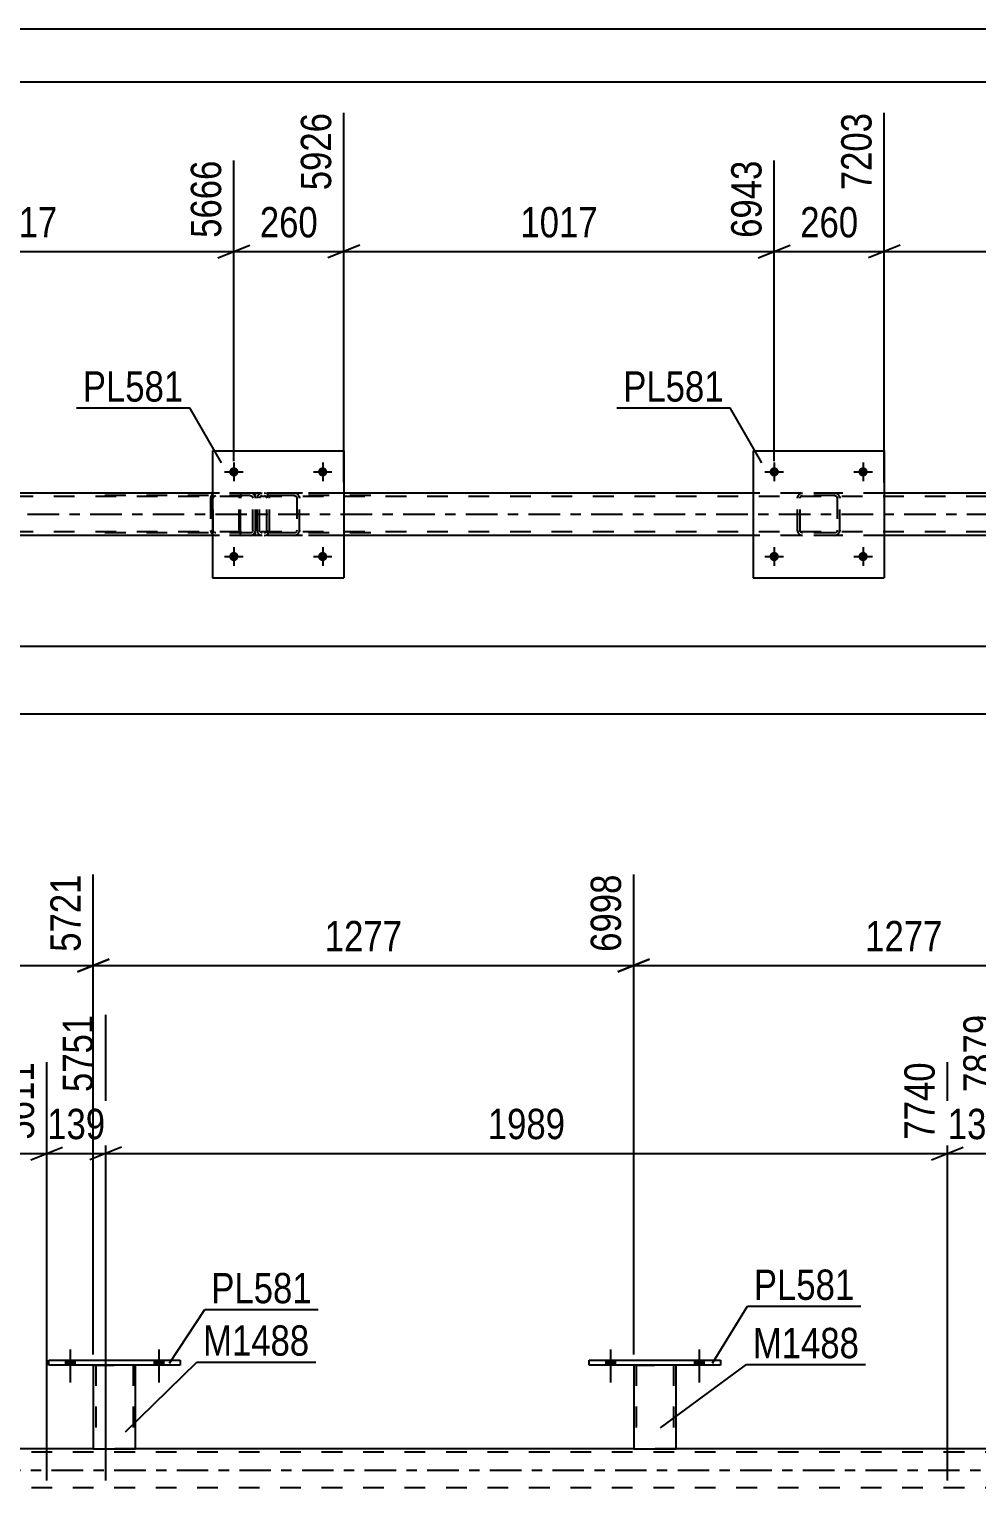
# Model space of a CAD drawing. Header units: millimetres. Extents: x 0 to 841, y 0 to 594.
# Drawn here: x 302.2 to 391.8, y 456.2 to 594 of the extents above; entities that cross this region are included whole.
import ezdxf

# ---------------------------------------------------------------- set-up
doc = ezdxf.new("R2010")
doc.units = ezdxf.units.MM
doc.linetypes.add('DXK_LINE_DOT2', pattern=[3.9198, 1.9599, -1.9599])
doc.linetypes.add('DXK_LINE_DOT3', pattern=[5.9187, 2.979, -0.9799, 0.9799, -0.9799])
doc.styles.add('Arial Narrow', font='ARIALN.TTF', dxfattribs={"height": 0.2})

# ---------------------------------------------------------------- blocks, each defined once
blk = doc.blocks.new('Unknown-814521729-1135')
at = {"color": 5, "linetype": 'Continuous'}
for p, q in [((841, 594), (0, 594)), ((836, 589), (5, 589))]:
    blk.add_line(p, q, dxfattribs=at)
blk = doc.blocks.new('Part-814521729-5062 - 4986')
at = {"color": 7, "linetype": 'DXK_LINE_DOT2'}
for p, q in [((375.16, 550.13), (375.34, 550.17)), ((375.34, 550.17), (375.16, 550.13)), ((378.38, 550.17), (375.34, 550.17)), ((378.38, 550.17), (378.57, 550.13)), ((378.57, 550.13), (378.38, 550.17)), ((374.86, 549.69), (374.9, 549.87)), ((374.9, 549.87), (374.86, 549.69)), ((374.86, 546.65), (374.86, 549.69)), ((375.1, 549.69), (375.12, 549.78)), ((375.1, 546.65), (375.1, 549.69)), ((375.12, 549.78), (375.17, 549.86)), ((375.17, 549.86), (375.25, 549.91)), ((375.25, 549.91), (375.34, 549.93)), ((378.38, 549.93), (375.34, 549.93)), ((378.38, 549.93), (378.47, 549.91)), ((378.47, 549.91), (378.55, 549.86)), ((378.55, 549.86), (378.6, 549.78)), ((378.6, 549.78), (378.62, 549.69)), ((378.62, 549.69), (378.62, 546.65)), ((378.83, 549.87), (378.86, 549.69)), ((378.86, 549.69), (378.83, 549.87)), ((378.86, 546.65), (378.86, 549.69)), ((374.9, 546.46), (374.86, 546.65)), ((374.86, 546.65), (374.9, 546.46)), ((375.12, 546.55), (375.1, 546.65)), ((375.17, 546.48), (375.12, 546.55)), ((375.34, 546.17), (375.16, 546.2)), ((375.16, 546.2), (375.34, 546.17)), ((375.25, 546.42), (375.17, 546.48)), ((375.34, 546.41), (375.25, 546.42)), ((378.38, 546.41), (375.34, 546.41)), ((378.38, 546.17), (375.34, 546.17)), ((378.47, 546.42), (378.38, 546.41)), ((378.57, 546.2), (378.38, 546.17)), ((378.38, 546.17), (378.57, 546.2)), ((378.55, 546.48), (378.47, 546.42)), ((378.6, 546.55), (378.55, 546.48)), ((378.62, 546.65), (378.6, 546.55)), ((378.86, 546.65), (378.83, 546.46)), ((378.83, 546.46), (378.86, 546.65))]:
    blk.add_line(p, q, dxfattribs=at)
at = {"color": 7, "linetype": 'DXK_LINE_DOT3'}
blk.add_line((376.86, 548.17), (376.86, 548.17), dxfattribs=at)
at = {"color": 7, "linetype": 'DXK_LINE_DOT2'}
for centre, start, end in [((375.34, 549.69), 112.5, 157.5), ((375.34, 549.69), 112.5, 157.5), ((378.38, 549.69), 22.5, 67.5), ((378.38, 549.69), 22.5, 67.5), ((375.34, 546.65), 202.5, 247.5), ((375.34, 546.65), 202.5, 247.5), ((378.38, 546.65), 292.5, 337.5), ((378.38, 546.65), 292.5, 337.5)]:
    blk.add_arc(centre, 0.48, start, end, dxfattribs=at)
blk = doc.blocks.new('Bolt-814521729-5144 - 4986')
at = {"linetype": 'Continuous'}
for points in [[(373.1, 552.17, -1), (372.22, 552.17, -1)], [(381.5, 552.17, -1), (380.62, 552.17, -1)]]:
    blk.add_hatch(color=1, dxfattribs=at).paths.add_polyline_path(points)
at = {"color": 1, "linetype": 'Continuous'}
for p, q in [((372.66, 553.05), (372.66, 551.29)), ((381.06, 553.05), (381.06, 551.29)), ((371.78, 552.17), (373.54, 552.17)), ((380.18, 552.17), (381.94, 552.17))]:
    blk.add_line(p, q, dxfattribs=at)
blk = doc.blocks.new('Part-814521729-5015 - 4986')
at = {"color": 2, "linetype": 'Continuous'}
for p, q in [((319.58, 550.17), (280.9, 550.17)), ((370.66, 550.17), (331.98, 550.17)), ((421.74, 550.17), (383.06, 550.17)), ((319.58, 546.17), (280.9, 546.17)), ((370.66, 546.17), (331.98, 546.17)), ((421.74, 546.17), (383.06, 546.17))]:
    blk.add_line(p, q, dxfattribs=at)
at = {"color": 7, "linetype": 'DXK_LINE_DOT2'}
for p, q in [((331.98, 550.17), (319.58, 550.17)), ((383.06, 550.17), (370.66, 550.17)), ((757.31, 549.85), (94.93, 549.85)), ((757.31, 546.49), (94.93, 546.49)), ((331.98, 546.17), (319.58, 546.17)), ((383.06, 546.17), (370.66, 546.17))]:
    blk.add_line(p, q, dxfattribs=at)
at = {"color": 7, "linetype": 'DXK_LINE_DOT3'}
blk.add_line((94.93, 548.17), (757.31, 548.17), dxfattribs=at)
blk = doc.blocks.new('Part-814521729-5060 - 4986')
at = {"color": 7, "linetype": 'DXK_LINE_DOT2'}
for p, q in [((322.17, 550.03), (322.11, 549.87)), ((322.26, 550.13), (322.17, 550.03)), ((322.36, 550.17), (322.26, 550.13)), ((334.52, 550.17), (322.36, 550.17)), ((323.64, 549.93), (323.64, 550.17)), ((324.64, 550.13), (324.45, 550.17)), ((322.11, 549.87), (322.09, 549.69)), ((322.09, 546.65), (322.09, 549.69)), ((322.22, 549.69), (322.23, 549.78)), ((322.22, 546.65), (322.22, 549.69)), ((322.23, 549.78), (322.26, 549.86)), ((322.26, 549.86), (322.31, 549.91)), ((322.31, 549.91), (322.36, 549.93)), ((334.52, 549.93), (322.36, 549.93)), ((324.45, 549.93), (324.55, 549.91)), ((324.55, 549.91), (324.63, 549.86)), ((324.63, 549.86), (324.68, 549.78)), ((324.68, 549.78), (324.7, 549.69)), ((324.7, 546.65), (324.7, 549.69)), ((324.95, 549.69), (324.92, 549.87)), ((324.95, 546.65), (324.95, 549.69)), ((322.09, 546.65), (322.11, 546.46)), ((322.11, 546.46), (322.17, 546.31)), ((322.17, 546.31), (322.26, 546.2)), ((322.23, 546.55), (322.22, 546.65)), ((322.26, 546.48), (322.23, 546.55)), ((322.31, 546.42), (322.26, 546.48)), ((322.26, 546.2), (322.36, 546.17)), ((322.36, 546.41), (322.31, 546.42)), ((334.52, 546.41), (322.36, 546.41)), ((334.52, 546.17), (322.36, 546.17)), ((323.64, 546.17), (323.64, 546.41)), ((324.55, 546.42), (324.45, 546.41)), ((324.45, 546.17), (324.64, 546.2)), ((324.63, 546.48), (324.55, 546.42)), ((324.68, 546.55), (324.63, 546.48)), ((324.7, 546.65), (324.68, 546.55)), ((324.92, 546.46), (324.95, 546.65))]:
    blk.add_line(p, q, dxfattribs=at)
for centre, start, end in [((324.47, 549.67), 23.8494, 68.8059), ((324.47, 546.66), 291.1941, 336.1506)]:
    blk.add_arc(centre, 0.492, start, end, dxfattribs=at)
blk = doc.blocks.new('Part-814521729-5100 - 4986')
at = {"color": 7, "linetype": 'DXK_LINE_DOT2'}
for p, q in [((323.12, 550.17), (308.14, 550.17)), ((319.89, 550.17), (319.69, 550.13)), ((323.32, 550.13), (323.12, 550.17)), ((323.12, 549.93), (308.14, 549.93)), ((319.41, 549.82), (319.38, 549.69)), ((319.38, 549.69), (319.38, 546.65)), ((319.42, 549.87), (319.41, 549.82)), ((319.63, 549.69), (319.65, 549.78)), ((319.63, 546.65), (319.63, 549.69)), ((319.65, 549.78), (319.71, 549.86)), ((319.71, 549.86), (319.79, 549.91)), ((319.79, 549.91), (319.89, 549.93)), ((323.12, 549.93), (323.22, 549.91)), ((323.22, 549.91), (323.31, 549.86)), ((323.31, 549.86), (323.36, 549.78)), ((323.36, 549.78), (323.38, 549.69)), ((323.38, 546.65), (323.38, 549.69)), ((323.64, 549.69), (323.6, 549.87)), ((323.64, 546.65), (323.64, 549.69)), ((323.12, 546.41), (308.14, 546.41)), ((323.12, 546.17), (308.14, 546.17)), ((319.38, 546.65), (319.4, 546.56)), ((319.4, 546.56), (319.42, 546.46)), ((319.65, 546.55), (319.63, 546.65)), ((319.71, 546.48), (319.65, 546.55)), ((319.69, 546.2), (319.89, 546.17)), ((319.79, 546.42), (319.71, 546.48)), ((319.89, 546.41), (319.79, 546.42)), ((323.22, 546.42), (323.12, 546.41)), ((323.12, 546.17), (323.32, 546.2)), ((323.31, 546.48), (323.22, 546.42)), ((323.36, 546.55), (323.31, 546.48)), ((323.38, 546.65), (323.36, 546.55)), ((323.6, 546.46), (323.64, 546.65))]:
    blk.add_line(p, q, dxfattribs=at)
for centre, start, end in [((319.87, 549.67), 110.7583, 155.68), ((323.14, 549.67), 24.32, 69.2417), ((319.87, 546.67), 204.32, 249.2417), ((323.14, 546.67), 290.7583, 335.68)]:
    blk.add_arc(centre, 0.496, start, end, dxfattribs=at)
blk = doc.blocks.new('Part-814521729-5143 - 4986')
at = {"color": 2, "linetype": 'Continuous'}
for p, q in [((319.58, 554.17), (319.58, 542.17)), ((319.58, 554.17), (331.98, 554.17)), ((331.98, 554.17), (331.98, 542.17)), ((319.58, 542.17), (331.98, 542.17))]:
    blk.add_line(p, q, dxfattribs=at)
blk = doc.blocks.new('Bolt-814521729-5145 - 4986')
at = {"linetype": 'Continuous'}
for points in [[(373.1, 544.17, -1), (372.22, 544.17, -1)], [(381.5, 544.17, -1), (380.62, 544.17, -1)]]:
    blk.add_hatch(color=1, dxfattribs=at).paths.add_polyline_path(points)
at = {"color": 1, "linetype": 'Continuous'}
for p, q in [((372.66, 545.05), (372.66, 543.29)), ((381.06, 545.05), (381.06, 543.29)), ((371.78, 544.17), (373.54, 544.17)), ((380.18, 544.17), (381.94, 544.17))]:
    blk.add_line(p, q, dxfattribs=at)
blk = doc.blocks.new('Part-814521729-5189 - 4986')
at = {"color": 2, "linetype": 'Continuous'}
for p, q in [((370.66, 554.17), (370.66, 542.17)), ((370.66, 554.17), (383.06, 554.17)), ((383.06, 554.17), (383.06, 542.17)), ((370.66, 542.17), (383.06, 542.17))]:
    blk.add_line(p, q, dxfattribs=at)
blk = doc.blocks.new('Part-814521729-5190 - 4986')
at = {"color": 7, "linetype": 'DXK_LINE_DOT2'}
for p, q in [((324.08, 550.13), (324.26, 550.17)), ((324.26, 550.17), (324.08, 550.13)), ((327.3, 550.17), (324.26, 550.17)), ((327.3, 550.17), (327.49, 550.13)), ((327.49, 550.13), (327.3, 550.17)), ((323.78, 549.69), (323.82, 549.87)), ((323.82, 549.87), (323.78, 549.69)), ((323.78, 546.65), (323.78, 549.69)), ((324.02, 549.69), (324.04, 549.78)), ((324.02, 546.65), (324.02, 549.69)), ((324.04, 549.78), (324.09, 549.86)), ((324.09, 549.86), (324.17, 549.91)), ((324.17, 549.91), (324.26, 549.93)), ((327.3, 549.93), (324.26, 549.93)), ((327.3, 549.93), (327.39, 549.91)), ((327.39, 549.91), (327.47, 549.86)), ((327.47, 549.86), (327.52, 549.78)), ((327.52, 549.78), (327.54, 549.69)), ((327.54, 549.69), (327.54, 546.65)), ((327.75, 549.87), (327.78, 549.69)), ((327.78, 549.69), (327.75, 549.87)), ((327.78, 546.65), (327.78, 549.69)), ((323.82, 546.46), (323.78, 546.65)), ((323.78, 546.65), (323.82, 546.46)), ((324.04, 546.55), (324.02, 546.65)), ((324.09, 546.48), (324.04, 546.55)), ((324.26, 546.17), (324.08, 546.2)), ((324.08, 546.2), (324.26, 546.17)), ((324.17, 546.42), (324.09, 546.48)), ((324.26, 546.41), (324.17, 546.42)), ((327.3, 546.41), (324.26, 546.41)), ((327.3, 546.17), (324.26, 546.17)), ((327.39, 546.42), (327.3, 546.41)), ((327.49, 546.2), (327.3, 546.17)), ((327.3, 546.17), (327.49, 546.2)), ((327.47, 546.48), (327.39, 546.42)), ((327.52, 546.55), (327.47, 546.48)), ((327.54, 546.65), (327.52, 546.55)), ((327.78, 546.65), (327.75, 546.46)), ((327.75, 546.46), (327.78, 546.65))]:
    blk.add_line(p, q, dxfattribs=at)
at = {"color": 7, "linetype": 'DXK_LINE_DOT3'}
blk.add_line((325.78, 548.17), (325.78, 548.17), dxfattribs=at)
at = {"color": 7, "linetype": 'DXK_LINE_DOT2'}
for centre, start, end in [((324.26, 549.69), 112.5, 157.5), ((324.26, 549.69), 112.5, 157.5), ((327.3, 549.69), 22.5, 67.5), ((327.3, 549.69), 22.5, 67.5), ((324.26, 546.65), 202.5, 247.5), ((324.26, 546.65), 202.5, 247.5), ((327.3, 546.65), 292.5, 337.5), ((327.3, 546.65), 292.5, 337.5)]:
    blk.add_arc(centre, 0.48, start, end, dxfattribs=at)
blk = doc.blocks.new('Bolt-814521729-5214 - 4986')
at = {"linetype": 'Continuous'}
for points in [[(322.02, 552.17, -1), (321.14, 552.17, -1)], [(330.42, 552.17, -1), (329.54, 552.17, -1)]]:
    blk.add_hatch(color=1, dxfattribs=at).paths.add_polyline_path(points)
at = {"color": 1, "linetype": 'Continuous'}
for p, q in [((321.58, 553.05), (321.58, 551.29)), ((329.98, 553.05), (329.98, 551.29)), ((320.7, 552.17), (322.46, 552.17)), ((329.1, 552.17), (330.86, 552.17))]:
    blk.add_line(p, q, dxfattribs=at)
blk = doc.blocks.new('Bolt-814521729-5215 - 4986')
at = {"linetype": 'Continuous'}
for points in [[(322.02, 544.17, -1), (321.14, 544.17, -1)], [(330.42, 544.17, -1), (329.54, 544.17, -1)]]:
    blk.add_hatch(color=1, dxfattribs=at).paths.add_polyline_path(points)
at = {"color": 1, "linetype": 'Continuous'}
for p, q in [((321.58, 545.05), (321.58, 543.29)), ((329.98, 545.05), (329.98, 543.29)), ((320.7, 544.17), (322.46, 544.17)), ((329.1, 544.17), (330.86, 544.17))]:
    blk.add_line(p, q, dxfattribs=at)
blk = doc.blocks.new('Part-814521729-3384 - 3269')
at = {"color": 2, "linetype": 'Continuous'}
for p, q in [((308.3, 467.76), (308.3, 459.85)), ((312.3, 459.85), (312.3, 467.76)), ((308.3, 459.85), (312.3, 459.85))]:
    blk.add_line(p, q, dxfattribs=at)
at = {"color": 7, "linetype": 'DXK_LINE_DOT2'}
for p, q in [((308.3, 467.76), (312.3, 467.76)), ((308.3, 467.76), (308.3, 467.76)), ((308.3, 467.76), (308.3, 467.76)), ((308.54, 467.76), (308.54, 459.85)), ((312.06, 467.76), (312.06, 459.85)), ((312.3, 467.76), (312.3, 467.76)), ((312.3, 467.76), (312.3, 467.76)), ((312, 459.85), (312.04, 459.85)), ((312, 459.85), (312.04, 459.85)), ((312.04, 459.85), (312.06, 459.85)), ((312.04, 459.85), (312.06, 459.85))]:
    blk.add_line(p, q, dxfattribs=at)
blk = doc.blocks.new('Bolt-814521729-3280 - 3269')
at = {"linetype": 'Continuous'}
for points in [[(305.66, 467.76), (306.54, 467.76), (306.54, 468.24), (305.66, 468.24)], [(314.06, 467.76), (314.94, 467.76), (314.94, 468.24), (314.06, 468.24)]]:
    blk.add_hatch(color=1, dxfattribs=at).paths.add_polyline_path(points)
at = {"color": 1, "linetype": 'Continuous'}
for p, q in [((306.1, 469.24), (306.1, 466.12)), ((314.5, 469.24), (314.5, 466.12)), ((305.66, 468.24), (305.66, 467.76)), ((306.54, 468.24), (306.54, 467.76)), ((314.06, 468.24), (314.06, 467.76)), ((314.94, 468.24), (314.94, 467.76))]:
    blk.add_line(p, q, dxfattribs=at)
blk = doc.blocks.new('Bolt-814521729-3281 - 3269')
at = {"linetype": 'Continuous'}
for points in [[(305.66, 467.76), (306.54, 467.76), (306.54, 468.24), (305.66, 468.24)], [(314.06, 467.76), (314.94, 467.76), (314.94, 468.24), (314.06, 468.24)]]:
    blk.add_hatch(color=1, dxfattribs=at).paths.add_polyline_path(points)
at = {"color": 1, "linetype": 'Continuous'}
for p, q in [((306.1, 469.24), (306.1, 466.12)), ((314.5, 469.24), (314.5, 466.12)), ((305.66, 468.24), (305.66, 467.76)), ((306.54, 468.24), (306.54, 467.76)), ((314.06, 468.24), (314.06, 467.76)), ((314.94, 468.24), (314.94, 467.76))]:
    blk.add_line(p, q, dxfattribs=at)
blk = doc.blocks.new('Bolt-814521729-3298 - 3269')
at = {"linetype": 'Continuous'}
for points in [[(356.74, 467.76), (357.62, 467.76), (357.62, 468.24), (356.74, 468.24)], [(365.14, 467.76), (366.02, 467.76), (366.02, 468.24), (365.14, 468.24)]]:
    blk.add_hatch(color=1, dxfattribs=at).paths.add_polyline_path(points)
at = {"color": 1, "linetype": 'Continuous'}
for p, q in [((357.18, 469.24), (357.18, 466.12)), ((365.58, 469.24), (365.58, 466.12)), ((356.74, 468.24), (356.74, 467.76)), ((357.62, 468.24), (357.62, 467.76)), ((365.14, 468.24), (365.14, 467.76)), ((366.02, 468.24), (366.02, 467.76))]:
    blk.add_line(p, q, dxfattribs=at)
blk = doc.blocks.new('Bolt-814521729-3299 - 3269')
at = {"linetype": 'Continuous'}
for points in [[(356.74, 467.76), (357.62, 467.76), (357.62, 468.24), (356.74, 468.24)], [(365.14, 467.76), (366.02, 467.76), (366.02, 468.24), (365.14, 468.24)]]:
    blk.add_hatch(color=1, dxfattribs=at).paths.add_polyline_path(points)
at = {"color": 1, "linetype": 'Continuous'}
for p, q in [((357.18, 469.24), (357.18, 466.12)), ((365.58, 469.24), (365.58, 466.12)), ((356.74, 468.24), (356.74, 467.76)), ((357.62, 468.24), (357.62, 467.76)), ((365.14, 468.24), (365.14, 467.76)), ((366.02, 468.24), (366.02, 467.76))]:
    blk.add_line(p, q, dxfattribs=at)
blk = doc.blocks.new('Part-814521729-3379 - 3269')
at = {"color": 2, "linetype": 'Continuous'}
for p, q in [((304.1, 468.24), (316.5, 468.24)), ((304.1, 467.76), (304.1, 468.24)), ((316.5, 467.76), (304.1, 467.76)), ((316.5, 468.24), (316.5, 467.76))]:
    blk.add_line(p, q, dxfattribs=at)
blk = doc.blocks.new('Part-814521729-3469 - 3269')
at = {"color": 2, "linetype": 'Continuous'}
for p, q in [((355.18, 468.24), (367.58, 468.24)), ((355.18, 467.76), (355.18, 468.24)), ((367.58, 467.76), (355.18, 467.76)), ((367.58, 468.24), (367.58, 467.76))]:
    blk.add_line(p, q, dxfattribs=at)
blk = doc.blocks.new('Part-814521729-3474 - 3269')
at = {"color": 2, "linetype": 'Continuous'}
for p, q in [((359.38, 467.76), (359.38, 459.85)), ((363.38, 459.85), (363.38, 467.76)), ((359.38, 459.85), (363.38, 459.85))]:
    blk.add_line(p, q, dxfattribs=at)
at = {"color": 7, "linetype": 'DXK_LINE_DOT2'}
for p, q in [((359.38, 467.76), (363.38, 467.76)), ((359.38, 467.76), (359.38, 467.76)), ((359.38, 467.76), (359.38, 467.76)), ((359.62, 467.76), (359.62, 459.85)), ((363.14, 467.76), (363.14, 459.85)), ((363.38, 467.76), (363.38, 467.76)), ((363.38, 467.76), (363.38, 467.76)), ((363.08, 459.85), (363.12, 459.85)), ((363.08, 459.85), (363.12, 459.85)), ((363.12, 459.85), (363.14, 459.85)), ((363.12, 459.85), (363.14, 459.85))]:
    blk.add_line(p, q, dxfattribs=at)
blk = doc.blocks.new('Part-814521729-3675 - 3269')
at = {"color": 7, "linetype": 'DXK_LINE_DOT2'}
for p, q in [((743.42, 459.53), (79.44, 459.53)), ((312.3, 459.85), (308.3, 459.85)), ((363.38, 459.85), (359.38, 459.85)), ((743.42, 456.17), (79.44, 456.17))]:
    blk.add_line(p, q, dxfattribs=at)
at = {"color": 2, "linetype": 'Continuous'}
for p, q in [((308.3, 459.85), (261.22, 459.85)), ((359.38, 459.85), (312.3, 459.85)), ((410.46, 459.85), (363.38, 459.85))]:
    blk.add_line(p, q, dxfattribs=at)
at = {"color": 7, "linetype": 'DXK_LINE_DOT3'}
blk.add_line((79.44, 457.85), (743.42, 457.85), dxfattribs=at)
blk = doc.blocks.new('StraightDimension-814521729-9761 - 4986')
at = {"color": 7, "linetype": 'Continuous'}
for p, q in [((331.98, 551.17), (331.98, 586.09)), ((321.58, 553.17), (321.58, 581.59)), ((320.08, 572.38), (323.08, 573.58)), ((333.48, 573.58), (330.48, 572.38)), ((321.58, 572.98), (331.98, 572.98))]:
    blk.add_line(p, q, dxfattribs=at)
at = {"color": 0}
blk.add_wipeout([(330.12, 573.73), (330.12, 577.93), (323.44, 577.93), (323.44, 573.73)], dxfattribs=at)
at = {"color": 3, "style": 'Arial Narrow'}
blk.add_text('260', height=2.863, dxfattribs=at).set_placement((324.04, 574.33))
at = {"color": 0, "linetype": 'Continuous'}
blk.add_wipeout([(331.38, 586.69), (327.18, 586.69), (327.18, 578.18), (331.38, 578.18)], dxfattribs=at)
at = {"color": 3, "linetype": 'Continuous', "style": 'Arial Narrow'}
blk.add_text('5926', height=2.863, rotation=90.0002, dxfattribs=at).set_placement((330.78, 578.78))
blk = doc.blocks.new('StraightDimension-814521729-9762 - 4986')
at = {"color": 7, "linetype": 'Continuous'}
for p, q in [((280.9, 551.17), (280.9, 586.09)), ((321.58, 553.17), (321.58, 581.59)), ((282.4, 573.58), (279.4, 572.38)), ((320.08, 572.38), (323.08, 573.58)), ((280.9, 572.98), (321.58, 572.98))]:
    blk.add_line(p, q, dxfattribs=at)
at = {"color": 0}
blk.add_wipeout([(305.5, 573.73), (305.5, 577.93), (296.99, 577.93), (296.99, 573.73)], dxfattribs=at)
at = {"color": 3, "style": 'Arial Narrow'}
blk.add_text('1017', height=2.863, dxfattribs=at).set_placement((297.59, 574.33))
at = {"color": 0, "linetype": 'Continuous'}
blk.add_wipeout([(320.98, 582.19), (316.78, 582.19), (316.78, 573.68), (320.98, 573.68)], dxfattribs=at)
at = {"color": 3, "linetype": 'Continuous', "style": 'Arial Narrow'}
blk.add_text('5666', height=2.863, rotation=90.0002, dxfattribs=at).set_placement((320.38, 574.28))
blk = doc.blocks.new('StraightDimension-814521729-5855 - 4986')
at = {"color": 7, "linetype": 'Continuous'}
blk.add_line((94.29, 529.32), (795.07, 529.32), dxfattribs=at)
blk = doc.blocks.new('StraightDimension-814521729-9130 - 4986')
at = {"color": 7, "linetype": 'Continuous'}
blk.add_line((94.93, 535.69), (794.43, 535.69), dxfattribs=at)
blk = doc.blocks.new('StraightDimension-814521729-9758 - 4986')
at = {"color": 7, "linetype": 'Continuous'}
for p, q in [((383.06, 551.17), (383.06, 586.09)), ((423.74, 553.17), (423.74, 581.59)), ((384.56, 573.58), (381.56, 572.38)), ((422.24, 572.38), (425.24, 573.58)), ((383.06, 572.98), (423.74, 572.98))]:
    blk.add_line(p, q, dxfattribs=at)
at = {"color": 0}
blk.add_wipeout([(407.66, 573.73), (407.66, 577.93), (399.15, 577.93), (399.15, 573.73)], dxfattribs=at)
at = {"color": 3, "style": 'Arial Narrow'}
blk.add_text('1017', height=2.863, dxfattribs=at).set_placement((399.75, 574.33))
at = {"color": 0, "linetype": 'Continuous'}
blk.add_wipeout([(423.14, 582.19), (418.94, 582.19), (418.94, 573.68), (423.14, 573.68)], dxfattribs=at)
at = {"color": 3, "linetype": 'Continuous', "style": 'Arial Narrow'}
blk.add_text('8220', height=2.863, rotation=90.0002, dxfattribs=at).set_placement((422.54, 574.28))
blk = doc.blocks.new('StraightDimension-814521729-9759 - 4986')
at = {"color": 7, "linetype": 'Continuous'}
for p, q in [((383.06, 551.17), (383.06, 586.09)), ((372.66, 553.17), (372.66, 581.59)), ((371.16, 572.38), (374.16, 573.58)), ((384.56, 573.58), (381.56, 572.38)), ((372.66, 572.98), (383.06, 572.98))]:
    blk.add_line(p, q, dxfattribs=at)
at = {"color": 0}
blk.add_wipeout([(381.2, 573.73), (381.2, 577.93), (374.52, 577.93), (374.52, 573.73)], dxfattribs=at)
at = {"color": 3, "style": 'Arial Narrow'}
blk.add_text('260', height=2.863, dxfattribs=at).set_placement((375.12, 574.33))
at = {"color": 0, "linetype": 'Continuous'}
blk.add_wipeout([(382.46, 586.69), (378.26, 586.69), (378.26, 578.18), (382.46, 578.18)], dxfattribs=at)
at = {"color": 3, "linetype": 'Continuous', "style": 'Arial Narrow'}
blk.add_text('7203', height=2.863, rotation=90.0002, dxfattribs=at).set_placement((381.86, 578.78))
blk = doc.blocks.new('StraightDimension-814521729-9760 - 4986')
at = {"color": 7, "linetype": 'Continuous'}
for p, q in [((331.98, 551.17), (331.98, 586.09)), ((372.66, 553.17), (372.66, 581.59)), ((333.48, 573.58), (330.48, 572.38)), ((371.16, 572.38), (374.16, 573.58)), ((331.98, 572.98), (372.66, 572.98))]:
    blk.add_line(p, q, dxfattribs=at)
at = {"color": 0}
blk.add_wipeout([(356.58, 573.73), (356.58, 577.93), (348.07, 577.93), (348.07, 573.73)], dxfattribs=at)
at = {"color": 3, "style": 'Arial Narrow'}
blk.add_text('1017', height=2.863, dxfattribs=at).set_placement((348.67, 574.33))
at = {"color": 0, "linetype": 'Continuous'}
blk.add_wipeout([(372.06, 582.19), (367.86, 582.19), (367.86, 573.68), (372.06, 573.68)], dxfattribs=at)
at = {"color": 3, "linetype": 'Continuous', "style": 'Arial Narrow'}
blk.add_text('6943', height=2.863, rotation=90.0002, dxfattribs=at).set_placement((371.46, 574.28))
blk = doc.blocks.new('StraightDimension-814521729-13258 - 3269')
at = {"color": 7, "linetype": 'Continuous'}
for p, q in [((309.47, 456.85), (309.47, 500.88)), ((389.03, 456.85), (389.03, 496.38)), ((310.97, 488.37), (307.97, 487.17)), ((387.53, 487.17), (390.53, 488.37)), ((309.47, 487.77), (389.03, 487.77))]:
    blk.add_line(p, q, dxfattribs=at)
at = {"color": 0}
blk.add_wipeout([(353.5, 488.52), (353.5, 492.72), (344.99, 492.72), (344.99, 488.52)], dxfattribs=at)
at = {"color": 3, "style": 'Arial Narrow'}
blk.add_text('1989', height=2.863, dxfattribs=at).set_placement((345.59, 489.12))
at = {"color": 0, "linetype": 'Continuous'}
blk.add_wipeout([(388.43, 496.98), (384.23, 496.98), (384.23, 488.47), (388.43, 488.47)], dxfattribs=at)
at = {"color": 3, "linetype": 'Continuous', "style": 'Arial Narrow'}
blk.add_text('7740', height=2.863, rotation=90.0002, dxfattribs=at).set_placement((387.83, 489.07))
blk = doc.blocks.new('StraightDimension-814521729-7961 - 3269')
at = {"color": 7, "linetype": 'Continuous'}
for p, q in [((308.3, 468.76), (308.3, 514.14)), ((359.38, 468.76), (359.38, 514.14)), ((309.8, 506.12), (306.8, 504.92)), ((357.88, 504.92), (360.88, 506.12)), ((308.3, 505.52), (359.38, 505.52))]:
    blk.add_line(p, q, dxfattribs=at)
at = {"color": 0}
blk.add_wipeout([(338.09, 506.27), (338.09, 510.47), (329.58, 510.47), (329.58, 506.27)], dxfattribs=at)
at = {"color": 3, "style": 'Arial Narrow'}
blk.add_text('1277', height=2.863, dxfattribs=at).set_placement((330.18, 506.87))
at = {"color": 0, "linetype": 'Continuous'}
blk.add_wipeout([(358.78, 514.74), (354.58, 514.74), (354.58, 506.22), (358.78, 506.22)], dxfattribs=at)
at = {"color": 3, "linetype": 'Continuous', "style": 'Arial Narrow'}
blk.add_text('6998', height=2.863, rotation=90.0002, dxfattribs=at).set_placement((358.18, 506.82))
blk = doc.blocks.new('StraightDimension-814521729-13259 - 3269')
at = {"color": 7, "linetype": 'Continuous'}
for p, q in [((309.47, 456.85), (309.47, 500.88)), ((303.89, 456.85), (303.89, 496.38)), ((302.39, 487.17), (305.39, 488.37)), ((310.97, 488.37), (307.97, 487.17)), ((303.89, 487.77), (309.47, 487.77))]:
    blk.add_line(p, q, dxfattribs=at)
at = {"color": 0}
blk.add_wipeout([(310.02, 488.52), (310.02, 492.72), (303.34, 492.72), (303.34, 488.52)], dxfattribs=at)
at = {"color": 3, "style": 'Arial Narrow'}
blk.add_text('139', height=2.863, dxfattribs=at).set_placement((303.94, 489.12))
at = {"color": 0, "linetype": 'Continuous'}
blk.add_wipeout([(308.87, 501.48), (304.67, 501.48), (304.67, 492.97), (308.87, 492.97)], dxfattribs=at)
at = {"color": 3, "linetype": 'Continuous', "style": 'Arial Narrow'}
blk.add_text('5751', height=2.863, rotation=90.0002, dxfattribs=at).set_placement((308.27, 493.57))
blk = doc.blocks.new('StraightDimension-814521729-7960 - 3269')
at = {"color": 7, "linetype": 'Continuous'}
for p, q in [((359.38, 468.76), (359.38, 514.14)), ((410.46, 468.76), (410.46, 514.14)), ((360.88, 506.12), (357.88, 504.92)), ((408.96, 504.92), (411.96, 506.12)), ((359.38, 505.52), (410.46, 505.52))]:
    blk.add_line(p, q, dxfattribs=at)
at = {"color": 0}
blk.add_wipeout([(389.17, 506.27), (389.17, 510.47), (380.66, 510.47), (380.66, 506.27)], dxfattribs=at)
at = {"color": 3, "style": 'Arial Narrow'}
blk.add_text('1277', height=2.863, dxfattribs=at).set_placement((381.26, 506.87))
at = {"color": 0, "linetype": 'Continuous'}
blk.add_wipeout([(409.86, 514.74), (405.66, 514.74), (405.66, 506.22), (409.86, 506.22)], dxfattribs=at)
at = {"color": 3, "linetype": 'Continuous', "style": 'Arial Narrow'}
blk.add_text('8275', height=2.863, rotation=90.0002, dxfattribs=at).set_placement((409.26, 506.82))
blk = doc.blocks.new('StraightDimension-814521729-13257 - 3269')
at = {"color": 7, "linetype": 'Continuous'}
for p, q in [((394.6, 456.85), (394.6, 500.88)), ((389.03, 456.85), (389.03, 496.38)), ((387.53, 487.17), (390.53, 488.37)), ((396.1, 488.37), (393.1, 487.17)), ((389.03, 487.77), (394.6, 487.77))]:
    blk.add_line(p, q, dxfattribs=at)
at = {"color": 0}
blk.add_wipeout([(395.16, 488.52), (395.16, 492.72), (388.47, 492.72), (388.47, 488.52)], dxfattribs=at)
at = {"color": 3, "style": 'Arial Narrow'}
blk.add_text('139', height=2.863, dxfattribs=at).set_placement((389.07, 489.12))
at = {"color": 0, "linetype": 'Continuous'}
blk.add_wipeout([(394, 501.48), (389.8, 501.48), (389.8, 492.97), (394, 492.97)], dxfattribs=at)
at = {"color": 3, "linetype": 'Continuous', "style": 'Arial Narrow'}
blk.add_text('7879', height=2.863, rotation=90.0002, dxfattribs=at).set_placement((393.4, 493.57))
blk = doc.blocks.new('StraightDimension-814521729-7962 - 3269')
at = {"color": 7, "linetype": 'Continuous'}
for p, q in [((257.22, 468.76), (257.22, 514.14)), ((308.3, 468.76), (308.3, 514.14)), ((258.72, 506.12), (255.72, 504.92)), ((306.8, 504.92), (309.8, 506.12)), ((257.22, 505.52), (308.3, 505.52))]:
    blk.add_line(p, q, dxfattribs=at)
at = {"color": 0}
blk.add_wipeout([(287.01, 506.27), (287.01, 510.47), (278.5, 510.47), (278.5, 506.27)], dxfattribs=at)
at = {"color": 3, "style": 'Arial Narrow'}
blk.add_text('1277', height=2.863, dxfattribs=at).set_placement((279.1, 506.87))
at = {"color": 0, "linetype": 'Continuous'}
blk.add_wipeout([(307.7, 514.74), (303.5, 514.74), (303.5, 506.22), (307.7, 506.22)], dxfattribs=at)
at = {"color": 3, "linetype": 'Continuous', "style": 'Arial Narrow'}
blk.add_text('5721', height=2.863, rotation=90.0002, dxfattribs=at).set_placement((307.1, 506.82))
blk = doc.blocks.new('StraightDimension-814521729-13260 - 3269')
at = {"color": 7, "linetype": 'Continuous'}
for p, q in [((224.33, 456.85), (224.33, 500.88)), ((303.89, 456.85), (303.89, 496.38)), ((225.83, 488.37), (222.83, 487.17)), ((302.39, 487.17), (305.39, 488.37)), ((224.33, 487.77), (303.89, 487.77))]:
    blk.add_line(p, q, dxfattribs=at)
at = {"color": 0}
blk.add_wipeout([(268.37, 488.52), (268.37, 492.72), (259.86, 492.72), (259.86, 488.52)], dxfattribs=at)
at = {"color": 3, "style": 'Arial Narrow'}
blk.add_text('1989', height=2.863, dxfattribs=at).set_placement((260.46, 489.12))
at = {"color": 0, "linetype": 'Continuous'}
blk.add_wipeout([(303.29, 496.98), (299.09, 496.98), (299.09, 488.47), (303.29, 488.47)], dxfattribs=at)
at = {"color": 3, "linetype": 'Continuous', "style": 'Arial Narrow'}
blk.add_text('5611', height=2.863, rotation=90.0002, dxfattribs=at).set_placement((302.69, 489.07))
blk = doc.blocks.new('Mark-814521729-5139 - 4986')
at = {"color": 0}
blk.add_wipeout([(316.81, 558.81), (316.81, 561.81), (307.31, 561.81), (307.31, 558.81)], dxfattribs=at)
blk.add_wipeout([(316.81, 558.81), (316.81, 561.81), (307.31, 561.81), (307.31, 558.81)], dxfattribs=at)
at = {"color": 30, "linetype": 'Continuous'}
for p in [(306.71, 558.21), (320.41, 553.02)]:
    blk.add_line(p, (317.41, 558.21), dxfattribs=at)
at = {"color": 3, "style": 'Arial Narrow'}
blk.add_text('PL581', height=2.863, dxfattribs=at).set_placement((307.31, 558.81))
blk = doc.blocks.new('Mark-814521729-5185 - 4986')
at = {"color": 0}
blk.add_wipeout([(367.89, 558.81), (367.89, 561.81), (358.39, 561.81), (358.39, 558.81)], dxfattribs=at)
blk.add_wipeout([(367.89, 558.81), (367.89, 561.81), (358.39, 561.81), (358.39, 558.81)], dxfattribs=at)
at = {"color": 30, "linetype": 'Continuous'}
for p in [(357.79, 558.21), (371.49, 553.02)]:
    blk.add_line(p, (368.49, 558.21), dxfattribs=at)
at = {"color": 3, "style": 'Arial Narrow'}
blk.add_text('PL581', height=2.863, dxfattribs=at).set_placement((358.39, 558.81))
blk = doc.blocks.new('Mark-814521729-3380 - 3269')
at = {"color": 0}
blk.add_wipeout([(328.72, 468.66), (328.72, 471.66), (318.67, 471.66), (318.67, 468.66)], dxfattribs=at)
blk.add_wipeout([(328.72, 468.66), (328.72, 471.66), (318.67, 471.66), (318.67, 468.66)], dxfattribs=at)
at = {"color": 30, "linetype": 'Continuous'}
for p, q in [((311.33, 461.46), (318.07, 468.06)), ((318.07, 468.06), (329.32, 468.06))]:
    blk.add_line(p, q, dxfattribs=at)
at = {"color": 3, "style": 'Arial Narrow'}
blk.add_text('M1488', height=2.863, dxfattribs=at).set_placement((318.67, 468.66))
blk = doc.blocks.new('Mark-814521729-3375 - 3269')
at = {"color": 0}
blk.add_wipeout([(328.96, 473.61), (328.96, 476.61), (319.45, 476.61), (319.45, 473.61)], dxfattribs=at)
blk.add_wipeout([(328.96, 473.61), (328.96, 476.61), (319.45, 476.61), (319.45, 473.61)], dxfattribs=at)
at = {"color": 30, "linetype": 'Continuous'}
for p, q in [((315.49, 467.94), (318.85, 473.01)), ((318.85, 473.01), (329.56, 473.01))]:
    blk.add_line(p, q, dxfattribs=at)
at = {"color": 3, "style": 'Arial Narrow'}
blk.add_text('PL581', height=2.863, dxfattribs=at).set_placement((319.45, 473.61))
blk = doc.blocks.new('Mark-814521729-3465 - 3269')
at = {"color": 0}
blk.add_wipeout([(380.24, 473.93), (380.24, 476.93), (370.74, 476.93), (370.74, 473.93)], dxfattribs=at)
blk.add_wipeout([(380.24, 473.93), (380.24, 476.93), (370.74, 476.93), (370.74, 473.93)], dxfattribs=at)
at = {"color": 30, "linetype": 'Continuous'}
for p, q in [((366.82, 467.96), (370.14, 473.33)), ((370.14, 473.33), (380.84, 473.33))]:
    blk.add_line(p, q, dxfattribs=at)
at = {"color": 3, "style": 'Arial Narrow'}
blk.add_text('PL581', height=2.863, dxfattribs=at).set_placement((370.74, 473.93))
blk = doc.blocks.new('Mark-814521729-3470 - 3269')
at = {"color": 0}
blk.add_wipeout([(380.69, 468.42), (380.69, 471.42), (370.64, 471.42), (370.64, 468.42)], dxfattribs=at)
blk.add_wipeout([(380.69, 468.42), (380.69, 471.42), (370.64, 471.42), (370.64, 468.42)], dxfattribs=at)
at = {"color": 30, "linetype": 'Continuous'}
for p, q in [((361.9, 461.85), (370.04, 467.82)), ((370.04, 467.82), (381.29, 467.82))]:
    blk.add_line(p, q, dxfattribs=at)
at = {"color": 3, "style": 'Arial Narrow'}
blk.add_text('M1488', height=2.863, dxfattribs=at).set_placement((370.64, 468.42))

msp = doc.modelspace()

# ---------------------------------------------------------------- block references
for name in ['Unknown-814521729-1135', 'Part-814521729-5143 - 4986', 'Part-814521729-5189 - 4986', 'Bolt-814521729-5214 - 4986', 'Bolt-814521729-5144 - 4986', 'Part-814521729-5015 - 4986', 'Part-814521729-5100 - 4986', 'Part-814521729-5060 - 4986', 'Part-814521729-5190 - 4986', 'Part-814521729-5062 - 4986', 'Bolt-814521729-5215 - 4986', 'Bolt-814521729-5145 - 4986', 'Bolt-814521729-3280 - 3269', 'Bolt-814521729-3281 - 3269', 'Bolt-814521729-3298 - 3269', 'Bolt-814521729-3299 - 3269', 'Part-814521729-3379 - 3269', 'Part-814521729-3384 - 3269', 'Part-814521729-3469 - 3269', 'Part-814521729-3474 - 3269', 'Part-814521729-3675 - 3269']:
    msp.add_blockref(name, (0, 0))

# ---------------------------------------------------------------- next in the draw order: block references
for name in ['StraightDimension-814521729-9761 - 4986', 'StraightDimension-814521729-9758 - 4986', 'StraightDimension-814521729-5855 - 4986', 'StraightDimension-814521729-13258 - 3269']:
    msp.add_blockref(name, (0, 0))

# ---------------------------------------------------------------- next in the draw order: block references
for name in ['StraightDimension-814521729-9762 - 4986', 'StraightDimension-814521729-9759 - 4986', 'StraightDimension-814521729-9130 - 4986', 'StraightDimension-814521729-7961 - 3269']:
    msp.add_blockref(name, (0, 0))

# ---------------------------------------------------------------- next in the draw order: block references
for name in ['StraightDimension-814521729-9760 - 4986', 'Mark-814521729-5139 - 4986', 'StraightDimension-814521729-7960 - 3269', 'StraightDimension-814521729-13259 - 3269']:
    msp.add_blockref(name, (0, 0))

# ---------------------------------------------------------------- next in the draw order: block references
for name in ['Mark-814521729-5185 - 4986', 'StraightDimension-814521729-7962 - 3269', 'StraightDimension-814521729-13257 - 3269', 'Mark-814521729-3465 - 3269', 'Mark-814521729-3380 - 3269']:
    msp.add_blockref(name, (0, 0))

# ---------------------------------------------------------------- next in the draw order: block references
for name in ['StraightDimension-814521729-13260 - 3269', 'Mark-814521729-3375 - 3269', 'Mark-814521729-3470 - 3269']:
    msp.add_blockref(name, (0, 0))

doc.saveas('drawing.dxf')
